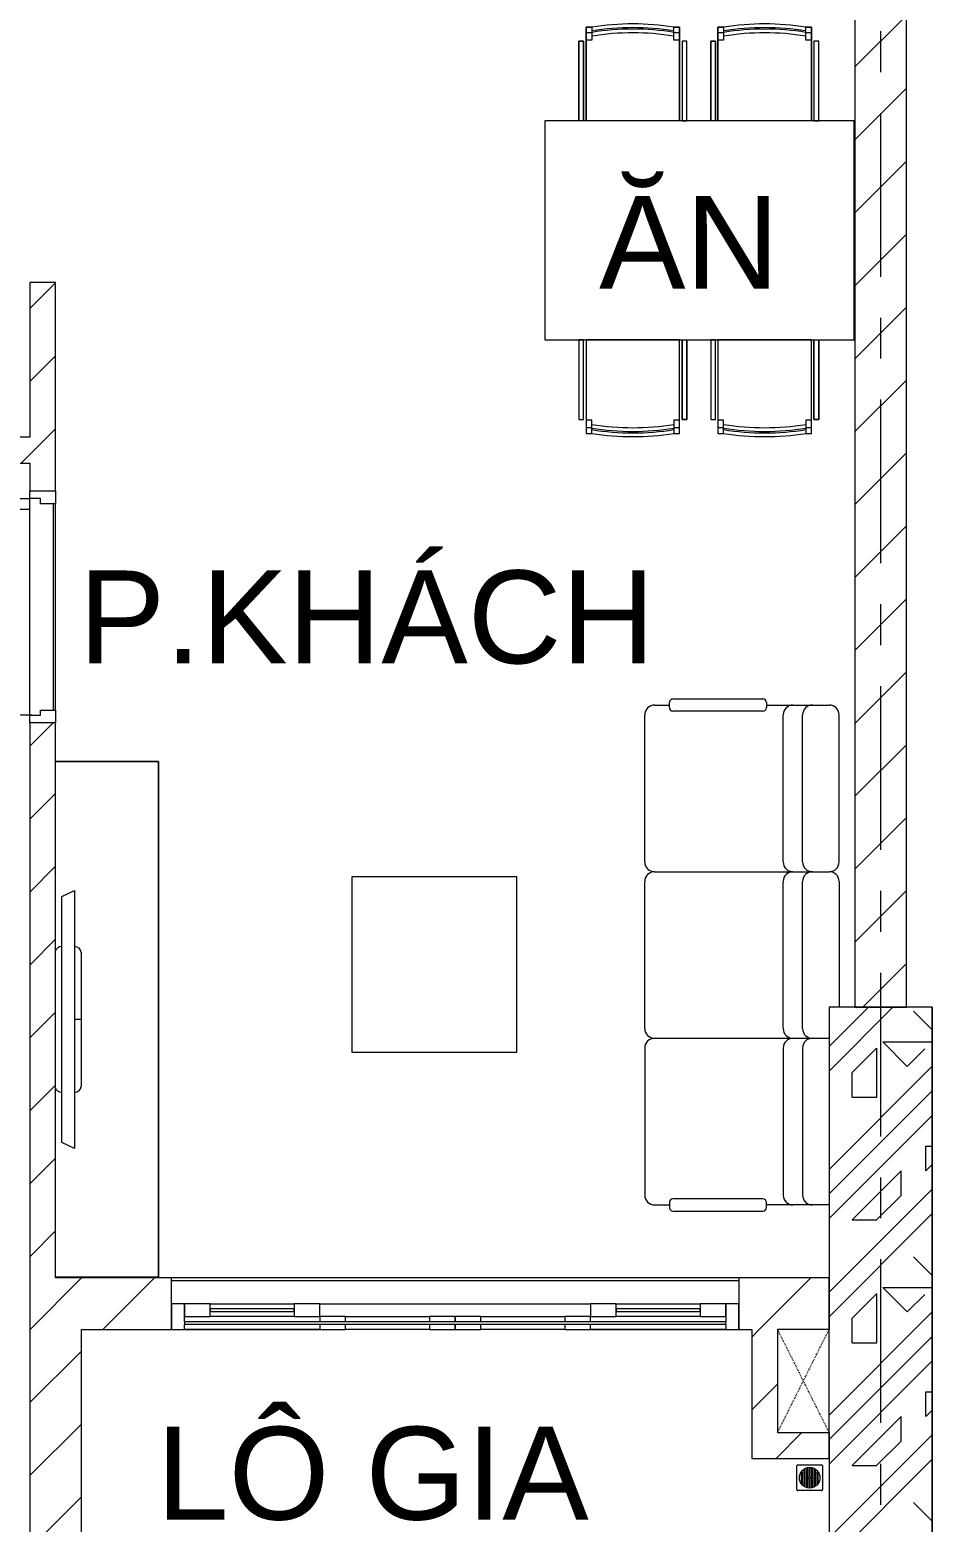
# Model space of a CAD drawing. Header units: millimetres. Extents: x -20144 to 104140, y -11426 to 48263.
# Drawn here: x 29101 to 32601, y 353 to 6140 of the extents above; entities that cross this region are included whole.
import ezdxf

# ---------------------------------------------------------------- set-up
doc = ezdxf.new("R2010")
doc.units = ezdxf.units.MM
doc.linetypes.add('Dash', pattern=[6.35, 3.175, -3.175])
doc.linetypes.add('Grid Line', pattern=[22.225, 12.7, -3.175, 3.175, -3.175])
for name, color, linetype, lineweight in [('A-DETL-GENF', 31, 'Continuous', 5), ('A-DETL-GENF-HDLN', 161, 'Dash', 5), ('CHU', 181, 'Continuous', 5), ('CUA', 31, 'Continuous', 9), ('HATCH-TUONG', 152, 'Continuous', 9), ('NET CAT', 3, 'Continuous', 5), ('NET-CAT', 3, 'Continuous', 9), ('NET-THAY', 2, 'Continuous', 15), ('THIET BI', 44, 'Continuous', 5), ('THIET-BI', 44, 'Continuous', 5), ('TRUC', 225, 'Continuous', 5)]:
    doc.layers.add(name, color=color, linetype=linetype, lineweight=lineweight)
doc.styles.add('Arial_2', font='arial_1.ttf', dxfattribs={"height": 360})
pattern_1 = [(45, (0, 0), (-141.4214, 141.4214), [])]

# ---------------------------------------------------------------- blocks, each defined once
blk = doc.blocks.new('X-SOFA1 - X-SOFA-V47-MẶT BẰNG TẦNG 4')
at = {"layer": 'THIET BI'}
for p, q in [((-644.3, 992.8), (-295.7, 992.8)), ((-753.8, 360.8), (-753.8, 931.5)), ((-716.2, 969.2), (-658.4, 969.2)), ((-658.4, 959.8), (-658.4, 978.7)), ((-295.7, 945.7), (-644.3, 945.7)), ((-281.5, 978.7), (-281.5, 959.8)), ((-281.5, 969.2), (-103.7, 969.2)), ((-216.7, 360.8), (-216.7, 931.5)), ((-141.3, 360.8), (-141.3, 931.5)), ((-103.7, 969.2), (-37.7, 969.2)), ((0, 360.8), (0, 931.5)), ((-1250, 303.6), (-1890, 303.6)), ((-1890, 303.6), (-1890, -376.4)), ((-1890, 303.6), (-1890, -376.4)), ((-1250, 303.6), (-1890, 303.6)), ((-1250, -376.4), (-1250, 303.6)), ((-1250, -376.4), (-1250, 303.6)), ((-716.2, 323.1), (-103.7, 323.1)), ((-103.7, 323.1), (-37.7, 323.1)), ((-753.8, -285.4), (-753.8, 285.4)), ((-216.7, -285.4), (-216.7, 285.4)), ((-141.3, -285.4), (-141.3, 285.4)), ((0, 285.4), (0, -202.3)), ((-716.2, -323.1), (-39.1, -323.1)), ((-1890, -376.4), (-1250, -376.4)), ((-1890, -376.4), (-1250, -376.4)), ((-753.8, -360.8), (-753.8, -931.5)), ((-216.7, -360.8), (-216.7, -931.5)), ((-141.3, -360.8), (-141.3, -931.5)), ((-716.2, -969.2), (-658.4, -969.2)), ((-658.4, -959.8), (-658.4, -978.7)), ((-295.7, -945.7), (-644.3, -945.7)), ((-281.5, -978.7), (-281.5, -959.8)), ((-103.7, -969.2), (-281.5, -969.2)), ((-39.1, -969.2), (-103.7, -969.2)), ((-644.3, -992.8), (-295.7, -992.8))]:
    blk.add_line(p, q, dxfattribs=at)
for centre, radius, start, end in [((-644.3, 978.7), 14.1, 90, 180), ((-295.7, 978.7), 14.1, 360, 90), ((-716.2, 931.5), 37.7, 90, 180), ((-644.3, 959.8), 14.1, 180, 270), ((-295.7, 959.8), 14.1, 270, 0), ((-179, 931.5), 37.7, 90, 180), ((-103.7, 931.5), 37.7, 90, 180), ((-37.7, 931.5), 37.7, 360, 90), ((-716.2, 360.8), 37.7, 180, 270), ((-179, 360.8), 37.7, 180, 270), ((-103.7, 360.8), 37.7, 180, 270), ((-37.7, 360.8), 37.7, 270, 0), ((-716.2, 285.4), 37.7, 90, 180), ((-179, 285.4), 37.7, 90, 180), ((-103.7, 285.4), 37.7, 90, 180), ((-37.7, 285.4), 37.7, 360, 90), ((-716.2, -285.4), 37.7, 180, 270), ((-179, -285.4), 37.7, 180, 270), ((-103.7, -285.4), 37.7, 180, 270), ((-716.2, -360.8), 37.7, 90, 180), ((-179, -360.8), 37.7, 90, 180), ((-103.7, -360.8), 37.7, 90, 180), ((-716.2, -931.5), 37.7, 180, 270), ((-644.3, -959.8), 14.1, 90, 180), ((-644.3, -978.7), 14.1, 180, 270), ((-295.7, -959.8), 14.1, 360, 90), ((-295.7, -978.7), 14.1, 270, 0), ((-179, -931.5), 37.7, 180, 270), ((-103.7, -931.5), 37.7, 180, 270)]:
    blk.add_arc(centre, radius, start, end, dxfattribs=at)
blk = doc.blocks.new('X-BAN AN 4 GHE1 - X-BAN AN 4 GHE-688018-MẶT BẰNG TẦNG 4')
at = {"layer": 'THIET BI'}
for p, q in [((187, 362.7), (165.2, 362.7)), ((165.2, 362.7), (165.2, 0)), ((165.2, 362.7), (165.2, 0)), ((187, 362.7), (165.2, 362.7)), ((187, 327.9), (187, 362.7)), ((527.9, 362.7), (506.1, 362.7)), ((506.1, 362.7), (506.1, 327.9)), ((527.9, 362.7), (506.1, 362.7)), ((527.9, 0), (527.9, 362.7)), ((527.9, 0), (527.9, 362.7)), ((698.6, 362.7), (676.8, 362.7)), ((676.8, 362.7), (676.8, 0)), ((676.8, 362.7), (676.8, 0)), ((698.6, 362.7), (676.8, 362.7)), ((698.6, 327.9), (698.6, 362.7)), ((1039.5, 362.7), (1017.7, 362.7)), ((1017.7, 362.7), (1017.7, 327.9)), ((1039.5, 362.7), (1017.7, 362.7)), ((1039.5, 0), (1039.5, 362.7)), ((1039.5, 0), (1039.5, 362.7)), ((136.9, 308.5), (136.9, 0)), ((155.8, 308.5), (136.9, 308.5)), ((136.9, 308.5), (155.8, 308.5)), ((136.9, 0), (136.9, 308.5)), ((155.8, 0), (155.8, 308.5)), ((155.8, 308.5), (155.8, 0)), ((165.2, 340.9), (187, 340.9)), ((165.2, 311.9), (187, 311.9)), ((187, 311.9), (187, 327.9)), ((506.1, 340.9), (527.9, 340.9)), ((506.1, 327.9), (506.1, 311.9)), ((506.1, 311.9), (527.9, 311.9)), ((556.2, 308.5), (537.3, 308.5)), ((537.3, 308.5), (537.3, 0)), ((537.3, 308.5), (537.3, 0)), ((556.2, 308.5), (537.3, 308.5)), ((556.2, 0), (556.2, 308.5)), ((556.2, 0), (556.2, 308.5)), ((667.4, 308.5), (648.5, 308.5)), ((648.5, 308.5), (648.5, 0)), ((648.5, 308.5), (667.4, 308.5)), ((648.5, 0), (648.5, 308.5)), ((667.4, 0), (667.4, 308.5)), ((667.4, 308.5), (667.4, 0)), ((676.8, 340.9), (698.6, 340.9)), ((676.8, 311.9), (698.6, 311.9)), ((698.6, 311.9), (698.6, 327.9)), ((1017.7, 340.9), (1039.5, 340.9)), ((1017.7, 327.9), (1017.7, 311.9)), ((1017.7, 311.9), (1039.5, 311.9)), ((1067.8, 308.5), (1048.9, 308.5)), ((1048.9, 308.5), (1048.9, 0)), ((1048.9, 308.5), (1048.9, 0)), ((1067.8, 308.5), (1048.9, 308.5)), ((1067.8, 0), (1067.8, 308.5)), ((1067.8, 0), (1067.8, 308.5)), ((136.9, 0), (0, 0)), ((0, 0), (0, -850)), ((0, 0), (0, -850)), ((1200, 0), (0, 0)), ((155.8, 0), (136.9, 0)), ((165.2, 0), (155.8, 0)), ((165.2, 0), (527.9, 0)), ((537.3, 0), (527.9, 0)), ((537.3, 0), (556.2, 0)), ((648.5, 0), (556.2, 0)), ((667.4, 0), (648.5, 0)), ((676.8, 0), (667.4, 0)), ((676.8, 0), (1039.5, 0)), ((1048.9, 0), (1039.5, 0)), ((1048.9, 0), (1067.8, 0)), ((1200, 0), (1067.8, 0)), ((1200, -850), (1200, 0)), ((1200, -850), (1200, 0)), ((0, -850), (136.9, -850)), ((0, -850), (1200, -850)), ((136.9, -850), (136.9, -1158.5)), ((155.8, -850), (136.9, -850)), ((136.9, -850), (136.9, -1158.5)), ((155.8, -1158.5), (155.8, -850)), ((155.8, -850), (165.2, -850)), ((155.8, -1158.5), (155.8, -850)), ((165.2, -850), (165.2, -1212.7)), ((165.2, -850), (527.9, -850)), ((165.2, -1212.7), (165.2, -850)), ((527.9, -1212.7), (527.9, -850)), ((527.9, -850), (537.3, -850)), ((527.9, -850), (527.9, -1212.7)), ((537.3, -850), (537.3, -1158.5)), ((537.3, -850), (556.2, -850)), ((537.3, -1158.5), (537.3, -850)), ((556.2, -1158.5), (556.2, -850)), ((556.2, -850), (648.5, -850)), ((556.2, -850), (556.2, -1158.5)), ((648.5, -850), (648.5, -1158.5)), ((667.4, -850), (648.5, -850)), ((648.5, -850), (648.5, -1158.5)), ((667.4, -1158.5), (667.4, -850)), ((667.4, -850), (676.8, -850)), ((667.4, -1158.5), (667.4, -850)), ((676.8, -850), (676.8, -1212.7)), ((676.8, -850), (1039.5, -850)), ((676.8, -1212.7), (676.8, -850)), ((1039.5, -1212.7), (1039.5, -850)), ((1039.5, -850), (1048.9, -850)), ((1039.5, -850), (1039.5, -1212.7)), ((1048.9, -850), (1048.9, -1158.5)), ((1048.9, -850), (1067.8, -850)), ((1048.9, -1158.5), (1048.9, -850)), ((1067.8, -1158.5), (1067.8, -850)), ((1067.8, -850), (1200, -850)), ((1067.8, -850), (1067.8, -1158.5)), ((136.9, -1158.5), (155.8, -1158.5)), ((136.9, -1158.5), (155.8, -1158.5)), ((165.2, -1161.9), (187, -1161.9)), ((165.2, -1190.9), (187, -1190.9)), ((165.2, -1212.7), (187, -1212.7)), ((187, -1212.7), (165.2, -1212.7)), ((187, -1161.9), (187, -1177.9)), ((187, -1177.9), (187, -1212.7)), ((506.1, -1161.9), (527.9, -1161.9)), ((506.1, -1177.9), (506.1, -1161.9)), ((506.1, -1212.7), (506.1, -1177.9)), ((506.1, -1190.9), (527.9, -1190.9)), ((506.1, -1212.7), (527.9, -1212.7)), ((527.9, -1212.7), (506.1, -1212.7)), ((537.3, -1158.5), (556.2, -1158.5)), ((556.2, -1158.5), (537.3, -1158.5)), ((648.5, -1158.5), (667.4, -1158.5)), ((648.5, -1158.5), (667.4, -1158.5)), ((676.8, -1161.9), (698.6, -1161.9)), ((676.8, -1190.9), (698.6, -1190.9)), ((676.8, -1212.7), (698.6, -1212.7)), ((698.6, -1212.7), (676.8, -1212.7)), ((698.6, -1161.9), (698.6, -1177.9)), ((698.6, -1177.9), (698.6, -1212.7)), ((1017.7, -1161.9), (1039.5, -1161.9)), ((1017.7, -1177.9), (1017.7, -1161.9)), ((1017.7, -1212.7), (1017.7, -1177.9)), ((1017.7, -1190.9), (1039.5, -1190.9)), ((1017.7, -1212.7), (1039.5, -1212.7)), ((1039.5, -1212.7), (1017.7, -1212.7)), ((1048.9, -1158.5), (1067.8, -1158.5)), ((1067.8, -1158.5), (1048.9, -1158.5))]:
    blk.add_line(p, q, dxfattribs=at)
for centre, radius, start, end in [((346.5, -638.1), 1013.4, 80.94073, 99.05927), ((346.5, -638.1), 1013.4, 80.94073, 99.05927), ((346.5, -638.1), 998.9, 80.80804, 99.19196), ((346.5, -658.2), 1013.4, 80.94073, 99.05927), ((858.1, -638.1), 1013.4, 80.94073, 99.05927), ((858.1, -638.1), 1013.4, 80.94073, 99.05927), ((858.1, -638.1), 998.9, 80.80804, 99.19196), ((858.1, -658.2), 1013.4, 80.94073, 99.05927), ((346.5, -658.2), 998.9, 80.80804, 99.19196), ((858.1, -658.2), 998.9, 80.80804, 99.19196), ((346.5, -191.8), 998.9, 260.80804, 279.19196), ((346.5, -191.8), 1013.4, 260.94073, 279.05927), ((346.5, -211.9), 998.9, 260.80804, 279.19196), ((346.5, -211.9), 1013.4, 260.94073, 279.05927), ((346.5, -211.9), 1013.4, 260.94073, 279.05927), ((858.1, -191.8), 998.9, 260.80804, 279.19196), ((858.1, -191.8), 1013.4, 260.94073, 279.05927), ((858.1, -211.9), 998.9, 260.80804, 279.19196), ((858.1, -211.9), 1013.4, 260.94073, 279.05927), ((858.1, -211.9), 1013.4, 260.94073, 279.05927)]:
    blk.add_arc(centre, radius, start, end, dxfattribs=at)
blk = doc.blocks.new('X-TV1 - X-TV-688019-MẶT BẰNG TẦNG 4')
at = {"layer": 'THIET BI'}
for p, q in [((2000, 400), (0, 400)), ((0, 400), (0, 1.4)), ((0, 400), (2000, 400)), ((0, 1.4), (0, 400)), ((2000, 1.4), (2000, 400)), ((2000, 400), (2000, 1.4)), ((500, 75), (1500, 75)), ((522.5, 25), (500, 75)), ((740, 100), (1260, 100)), ((1000, 100), (1000, 75)), ((1500, 75), (1477.5, 25)), ((1477.5, 25), (522.5, 25))]:
    blk.add_line(p, q, dxfattribs=at)
for centre, start_param, end_param in [((740, 75), 0, 1.570796), ((1260, 75), 4.712389, 6.283185), ((740, 25), 1.570796, 2.992895), ((1260, 25), 3.290291, 4.712389)]:
    blk.add_ellipse(centre, major_axis=(0, 25), ratio=0.9, start_param=start_param, end_param=end_param, dxfattribs=at)
blk = doc.blocks.new('CUA PHONG NGU - Type 1-494775-MẶT BẰNG TẦNG 4')
at = {"layer": 'CUA', "lineweight": 5}
for p, q in [((-348.5, -52.3), (-348.5, 47.7)), ((-348.5, 47.7), (-298.5, 47.7)), ((-298.5, 47.7), (-298.5, -11.3)), ((501.5, 47.7), (551.5, 47.7)), ((501.5, -11.3), (501.5, 47.7)), ((551.5, 47.7), (551.5, -52.3)), ((-318.5, -52.3), (-348.5, -52.3)), ((-318.5, -11.3), (-318.5, -52.3)), ((-298.5, -11.3), (-318.5, -11.3)), ((521.5, -11.3), (501.5, -11.3)), ((521.5, -52.3), (521.5, -11.3)), ((551.5, -52.3), (521.5, -52.3))]:
    blk.add_line(p, q, dxfattribs=at)
at = {"layer": 'CUA'}
for p, q in [((-277.5, -52.3), (-317.5, -52.3)), ((-317.5, -52.3), (-317.5, -890.3)), ((-277.5, -890.3), (-277.5, -52.3)), ((-317.5, -890.3), (-277.5, -890.3))]:
    blk.add_line(p, q, dxfattribs=at)
at = {"layer": 'CUA', "lineweight": 5}
blk.add_arc((-317.5, -52.3), 838, 270, 0.5, dxfattribs=at)
blk = doc.blocks.new('CUA LO GIA - DB6-937381-MẶT BẰNG TẦNG 4')
at = {"layer": 'CUA'}
for p, q in [((-1050, 100), (-1100, 100)), ((-1100, 100), (-1100, 0)), ((-1050, 80), (-1050, 100)), ((-1050, 100), (-525, 100)), ((-1050, 80), (1050, 80)), ((-1050, 80), (-1050, 70)), ((-1050, 0), (-1050, 70)), ((-1050, 70), (1050, 70)), ((-425, 100), (-525, 100)), ((-525, 100), (-525, 80)), ((-525, 70), (-525, 50)), ((-425, 80), (-425, 100)), ((-425, 100), (-100, 100)), ((-425, 50), (-425, 70)), ((0, 100), (-100, 100)), ((-100, 100), (-100, 80)), ((-100, 70), (-100, 50)), ((100, 100), (0, 100)), ((0, 100), (0, 80)), ((0, 80), (0, 100)), ((0, 70), (0, 50)), ((0, 50), (0, 70)), ((100, 80), (100, 100)), ((100, 100), (425, 100)), ((100, 50), (100, 70)), ((525, 100), (425, 100)), ((425, 100), (425, 80)), ((425, 70), (425, 50)), ((525, 100), (1050, 100)), ((525, 80), (525, 100)), ((525, 50), (525, 70)), ((1100, 100), (1050, 100)), ((1050, 100), (1050, 80)), ((1050, 70), (1050, 80)), ((1050, 70), (1050, 0)), ((1100, 0), (1100, 100)), ((-1100, 0), (-1050, 0)), ((-950, 50), (-1050, 50)), ((-1050, 50), (-1050, 0)), ((-1050, 0), (-950, 0)), ((-950, 0), (-950, 50)), ((-950, 50), (-625, 50)), ((-625, 30), (-950, 30)), ((-950, 30), (-950, 20)), ((-950, 20), (-625, 20)), ((-625, 0), (-950, 0)), ((-525, 50), (-625, 50)), ((-625, 50), (-625, 0)), ((-625, 20), (-625, 30)), ((-625, 0), (-525, 0)), ((-525, 50), (-425, 50)), ((-525, 0), (-525, 50)), ((525, 0), (-525, 0)), ((-100, 50), (-425, 50)), ((-100, 50), (0, 50)), ((0, 50), (100, 50)), ((425, 50), (100, 50)), ((425, 50), (525, 50)), ((625, 50), (525, 50)), ((525, 50), (525, 0)), ((525, 0), (625, 0)), ((625, 0), (625, 50)), ((625, 50), (950, 50)), ((950, 30), (625, 30)), ((625, 30), (625, 20)), ((625, 20), (950, 20)), ((950, 0), (625, 0)), ((1050, 50), (950, 50)), ((950, 50), (950, 0)), ((950, 20), (950, 30)), ((950, 0), (1050, 0)), ((1050, 0), (1050, 50)), ((1050, 0), (1100, 0))]:
    blk.add_line(p, q, dxfattribs=at)
blk = doc.blocks.new('X-PHEU - X-PHEU-399631-MẶT BẰNG TẦNG 4')
at = {"layer": 'THIET-BI'}
for p, q in [((25, 29), (25, 121)), ((29, 125), (121, 125)), ((125, 121), (125, 29)), ((42.5, 90.5), (42.5, 59.5)), ((47.5, 51.8), (47.5, 98.2)), ((52.5, 103.1), (52.5, 46.9)), ((57.5, 43.5), (57.5, 106.5)), ((62.5, 108.8), (62.5, 41.2)), ((67.5, 39.8), (67.5, 110.2)), ((72.5, 110.9), (72.5, 78.1)), ((72.5, 71.9), (72.5, 39.1)), ((77.5, 78.1), (77.5, 110.9)), ((77.5, 39.1), (77.5, 71.9)), ((82.5, 110.2), (82.5, 39.8)), ((87.5, 41.2), (87.5, 108.8)), ((92.5, 106.5), (92.5, 43.5)), ((97.5, 46.9), (97.5, 103.1)), ((102.5, 98.2), (102.5, 51.8)), ((107.5, 59.5), (107.5, 90.5)), ((121, 25), (29, 25))]:
    blk.add_line(p, q, dxfattribs=at)
blk.add_circle((75, 75), 40, dxfattribs=at)
for centre, radius, start, end in [((29, 121), 4, 90, 180), ((121, 121), 4, 0, 90), ((75, 75), 36, 139.80824, 154.52563), ((75, 75), 36, 205.47437, 220.19176), ((75, 75), 36, 119.0853, 128.68219), ((75, 75), 36, 102.0247, 110.31751), ((75, 75), 4, 128.68219, 231.31781), ((75, 75), 36, 90, 93.98208), ((75, 75), 36, 86.01792, 90), ((75, 75), 4, 308.68219, 51.31781), ((75, 75), 36, 69.68249, 77.9753), ((75, 75), 36, 51.31781, 60.9147), ((75, 75), 36, 25.47437, 40.19176), ((75, 75), 36, 319.80824, 334.52563), ((29, 29), 4, 180, 270), ((75, 75), 36, 231.31781, 240.9147), ((75, 75), 36, 249.68249, 257.9753), ((75, 75), 36, 266.01792, 270), ((75, 75), 36, 270, 273.98208), ((75, 75), 36, 282.0247, 290.31751), ((75, 75), 36, 299.0853, 308.68219), ((121, 29), 4, 270, 360)]:
    blk.add_arc(centre, radius, start, end, dxfattribs=at)
blk = doc.blocks.new('Family1 - Family1-919530-MẶT BẰNG TẦNG 4')
at = {"layer": 'A-DETL-GENF'}
for p, q in [((200, 400), (0, 400)), ((0, 400), (0, 0)), ((200, 0), (200, 400)), ((0, 0), (200, 0))]:
    blk.add_line(p, q, dxfattribs=at)
at = {"layer": 'A-DETL-GENF-HDLN'}
for p, q in [((0, 400), (200, 0.8)), ((0, 0), (200, 399.2))]:
    blk.add_line(p, q, dxfattribs=at)

msp = doc.modelspace()

# ---------------------------------------------------------------- hatches: boundary and pattern name
at = {"layer": 'HATCH-TUONG', "lineweight": 5}
h = msp.add_hatch(dxfattribs=at)
h.set_pattern_fill('FP_6', color=256, style=0, pattern_type=2)
h.set_pattern_definition(pattern_1)
h.paths.add_polyline_path([(32300.5, 2349.9), (32500.5, 2349.9), (32500.5, 9599.9), (32300.5, 9599.9), (32300.5, 2670.3)], flags=0)
h = msp.add_hatch(dxfattribs=at)
h.set_pattern_fill('FP_6', color=256, style=0, pattern_type=2)
h.set_pattern_definition(pattern_1)
h.paths.add_polyline_path([(29100.5, 1299.9), (29200.5, 1299.9), (29200.5, 3452.2), (29100.5, 3452.2), (29100.5, 2670.3)], flags=0)
h.paths.add_polyline_path([(29200.5, 4352.2), (29200.5, 5159.9), (29100.5, 5159.9), (29100.5, 4352.2)], flags=0)
h = msp.add_hatch(dxfattribs=at)
h.set_pattern_fill('FP_6', color=256, style=0, pattern_type=2)
h.set_pattern_definition(pattern_1)
h.paths.add_polyline_path([(28879.1, 4459.9), (29100.5, 4459.9), (29100.5, 4559.9), (28200.5, 4559.9), (28200.5, 4459.9)], flags=0)
h = msp.add_hatch(dxfattribs=at)
h.set_pattern_fill('FP_6', color=256, style=0, pattern_type=2)
h.set_pattern_definition(pattern_1)
h.paths.add_polyline_path([(29300.5, 1099.9), (29650.5, 1099.9), (29650.5, 1299.9), (29100.5, 1299.9), (29100.5, 1099.9)], flags=0)
h.paths.add_polyline_path([(31900.5, 1099.9), (31900.5, 1299.9), (31850.5, 1299.9), (31850.5, 1099.9)], flags=0)
h = msp.add_hatch(dxfattribs=at)
h.set_pattern_fill('FP_6', color=256, style=0, pattern_type=2)
h.set_pattern_definition(pattern_1)
h.paths.add_polyline_path([(32000.5, 1099.9), (32200.5, 1099.9), (32200.5, 1299.9), (31900.5, 1299.9), (31900.5, 1099.9)], flags=0)
h = msp.add_hatch(dxfattribs=at)
h.set_pattern_fill('FP_6', color=256, style=0, pattern_type=2)
h.set_pattern_definition(pattern_1)
h.paths.add_polyline_path([(29100.5, 199.9), (29300.5, 199.9), (29300.5, 1099.9), (29100.5, 1099.9), (29100.5, 745)], flags=0)
h = msp.add_hatch(dxfattribs=at)
h.set_pattern_fill('FP_6', color=256, style=0, pattern_type=2)
h.set_pattern_definition(pattern_1)
h.paths.add_polyline_path([(31900.5, 699.9), (32000.5, 699.9), (32000.5, 1099.9), (31900.5, 1099.9), (31900.5, 745)], flags=0)
h = msp.add_hatch(dxfattribs=at)
h.set_pattern_fill('FP_6', color=256, style=0, pattern_type=2)
h.set_pattern_definition(pattern_1)
h.paths.add_polyline_path([(32200.5, 599.9), (32200.5, 699.9), (31900.5, 699.9), (31900.5, 599.9), (32000.5, 599.9)], flags=0)
at = {"layer": 'NET CAT'}
h = msp.add_hatch(dxfattribs=at)
h.set_pattern_fill('FP_1', color=256, style=0, pattern_type=2)
h.set_pattern_definition([(45, (95.25, 0), (-476.246, 476.246), []), (45, (190.5, 0), (-476.246, 476.246), []), (45, (0, 0), (-476.246, 476.246), []), (45, (476.25, 0), (-476.246, 476.246), []), (45, (571.5, 0), (-476.246, 476.246), []), (0, (381, 95.25), (0, 952.5), [95.25, -857.25]), (0, (476.25, 190.5), (0, 952.5), [95.25, -857.25]), (45, (381, 95.25), (0, 952.491), [134.683, -1212.342]), (45, (476.25, 95.25), (0, 952.491), [134.683, -1212.342]), (0, (381, 95.25), (0, 952.5), [95.25, -857.25]), (90, (-95.25, 95.25), (-952.5, 6e-14), [95.25, -857.25]), (90, (0, 95.25), (-952.5, 6e-14), [190.5, -762]), (45, (-95.25, 190.5), (0, 952.491), [134.683, -1212.342]), (90, (762, 381), (-952.5, 6e-14), [95.25, -857.25]), (0, (666.75, 381), (0, 952.5), [95.25, -857.25]), (45, (666.75, 381), (0, 952.491), [134.683, -1212.342]), (0, (857.25, 95.25), (0, 952.5), [95.25, -857.25]), (0, (857.25, 571.5), (0, 952.5), [95.25, -857.25]), (90, (1047.75, 666.75), (-952.5, 6e-14), [95.25, -857.25]), (45, (857.25, 571.5), (0, 952.491), [269.367, -1077.658]), (45, (952.5, 571.5), (0, 952.491), [134.683, -1212.342]), (45, (1143, 762), (0, 952.491), [134.683, -1212.342]), (0, (1143, 857.25), (0, 952.5), [95.25, -857.25]), (90, (1143, 762), (-952.5, 6e-14), [95.25, -857.25]), (0, (476.25, 762), (0, 952.5), [95.25, -857.25]), (0, (666.75, 857.25), (0, 952.5), [95.25, -857.25]), (90, (571.5, 762), (-952.5, 6e-14), [95.25, -857.25]), (90, (666.75, 762), (-952.5, 6e-14), [95.25, -857.25]), (45, (476.25, 762), (0, 952.491), [134.683, -1212.342]), (45, (666.75, 762), (0, 952.491), [134.683, -1212.342]), (135, (119, 214.8), (-952.491, 6e-14), [134.683, -1212.342]), (135, (238.1, 333.4), (-952.491, 6e-14), [134.683, -1212.342]), (135, (309.56, 404.8), (-952.491, 6e-14), [134.683, -1212.342]), (135, (333.4, 428.6), (-952.491, 6e-14), [134.683, -1212.342]), (135, (381, 476.25), (-952.491, 6e-14), [134.683, -1212.342]), (135, (404.8, 500.06), (-952.491, 6e-14), [134.683, -1212.342]), (135, (476.25, 571.5), (-952.491, 6e-14), [134.683, -1212.342]), (135, (523.9, 619.1), (-952.491, 6e-14), [134.683, -1212.342]), (45, (119, 214.8), (0, 952.491), [95.25, -1251.775]), (45, (238.1, 333.4), (0, 952.491), [67.36, -1279.665]), (45, (404.8, 500.06), (0, 952.491), [67.36, -1279.665]), (45, (309.56, 595.3), (0, 952.491), [67.36, -1279.665]), (45, (476.25, 571.5), (0, 952.491), [67.36, -1279.665]), (45, (381, 666.75), (0, 952.491), [67.36, -1279.665]), (0, (24.2, 309.5), (0, 952.5), [190.043, -762.457]), (0, (238.1, 523.9), (0, 952.5), [95.25, -857.25])])
h.paths.add_polyline_path([(32600.5, -0.1), (32600.5, 2349.9), (32200.5, 2349.9), (32200.5, -0.1)], flags=0)

# ---------------------------------------------------------------- linework, layer by layer
at = {"layer": 'NET CAT', "lineweight": 13}
for p, q in [((32200.5, 2349.9), (32200.5, 1099.9)), ((32600.5, 2349.9), (32200.5, 2349.9)), ((32600.5, -0.1), (32600.5, 2349.9)), ((32200.5, 699.9), (32200.5, 62.4))]:
    msp.add_line(p, q, dxfattribs=at)
at = {"layer": 'NET-CAT', "lineweight": 15}
for p, q in [((32500.5, 2349.9), (32500.5, 9599.9)), ((32300.5, 6849.9), (32300.5, 2349.9)), ((29100.5, 5159.9), (29100.5, 4559.9)), ((29200.5, 5159.9), (29100.5, 5159.9)), ((29200.5, 4352.2), (29200.5, 5159.9)), ((29100.5, 4559.9), (28200.5, 4559.9)), ((28200.5, 4459.9), (29100.5, 4459.9)), ((29100.5, 4459.9), (29100.5, 4352.2)), ((29100.5, 4352.2), (29200.5, 4352.2)), ((29100.5, 3452.2), (29100.5, 1299.9)), ((29200.5, 3452.2), (29100.5, 3452.2)), ((29200.5, 1299.9), (29200.5, 3452.2)), ((32300.5, 2349.9), (32500.5, 2349.9)), ((29100.5, 1299.9), (29100.5, 1099.9)), ((29650.5, 1299.9), (29200.5, 1299.9)), ((29650.5, 1099.9), (29650.5, 1299.9)), ((31900.5, 1299.9), (31850.5, 1299.9)), ((31850.5, 1299.9), (31850.5, 1099.9)), ((32200.5, 1299.9), (31900.5, 1299.9)), ((32200.5, 1099.9), (32200.5, 1299.9)), ((29100.5, 1099.9), (29100.5, 199.9)), ((29300.5, 1099.9), (29650.5, 1099.9)), ((29300.5, 199.9), (29300.5, 1099.9)), ((31850.5, 1099.9), (31900.5, 1099.9)), ((31900.5, 1099.9), (31900.5, 699.9)), ((31900.5, 699.9), (31900.5, 599.9)), ((32200.5, 599.9), (32200.5, 699.9)), ((31900.5, 599.9), (32200.5, 599.9))]:
    msp.add_line(p, q, dxfattribs=at)
at = {"layer": 'NET-THAY', "lineweight": 9}
for p, q in [((29190.5, 4302.2), (29190.5, 3502.2)), ((29200.5, 3502.2), (29200.5, 4302.2)), ((29100.5, 3482.2), (29100.5, 4281.2)), ((32600.6, 2349.9), (32600.6, 200)), ((31850.5, 1299.9), (29650.5, 1299.9)), ((29650.5, 1289.9), (31850.5, 1289.9)), ((29700.5, 1099.9), (30225.5, 1099.9)), ((31275.5, 1099.9), (31800.5, 1099.9))]:
    msp.add_line(p, q, dxfattribs=at)
at = {"layer": 'TRUC', "linetype": 'Grid Line', "ltscale": 50}
msp.add_line((32400.5, 43599.9), (32400.5, -4500.1), dxfattribs=at)

# ---------------------------------------------------------------- block references
at = {"color": 253, "lineweight": 9}
for name, p, rotation in [('X-BAN AN 4 GHE1 - X-BAN AN 4 GHE-688018-MẶT BẰNG TẦNG 4', (32297.7, 4937.7), 180), ('CUA PHONG NGU - Type 1-494775-MẶT BẰNG TẦNG 4', (29152.8, 4003.7), 270), ('X-TV1 - X-TV-688019-MẶT BẰNG TẦNG 4', (29199.1, 3302.2), 270), ('CUA LO GIA - DB6-937381-MẶT BẰNG TẦNG 4', (30750.5, 1199.9), 180), ('X-PHEU - X-PHEU-399631-MẶT BẰNG TẦNG 4', (32200.5, 599.9), 180)]:
    msp.add_blockref(name, p, dxfattribs=dict(at, rotation=rotation))
msp.add_blockref('X-SOFA1 - X-SOFA-V47-MẶT BẰNG TẦNG 4', (32239.6, 2552.2), dxfattribs=at)
at = {"color": 253, "lineweight": 5}
msp.add_blockref('Family1 - Family1-919530-MẶT BẰNG TẦNG 4', (32000.5, 699.9), dxfattribs=at)

# ---------------------------------------------------------------- texts
at = {"layer": 'CHU', "color": 253, "char_height": 360, "attachment_point": 1, "line_spacing_factor": 0.936439, "style": 'Arial_2'}
for s, insert, width in [('\\pt2540.0016,5079.9996,7620.0012,10159.9992,12700.0008,15239.9988,17780.0004,20319.9984,22860,25400.0016,27939.9996,30480.0012,33019.9992,35560.0008,38099.9988,40640.0004,43179.9984,45720,48260.0016,50799.9996,53340.0012,55879.9992,58420.0008,60959.9988,63500.0004,66039.9984,68580,71120.0016,73659.9996,76200.0012,78739.9992,81280.0008;ĂN', (31308.5, 5496.2), 709.02), ('\\pt2540.0016,5079.9996,7620.0012,10159.9992,12700.0008,15239.9988,17780.0004,20319.9984,22860,25400.0016,27939.9996,30480.0012,33019.9992,35560.0008,38099.9988,40640.0004,43179.9984,45720,48260.0016,50799.9996,53340.0012,55879.9992,58420.0008,60959.9988,63500.0004,66039.9984,68580,71120.0016,73659.9996,76200.0012,78739.9992,81280.0008;P.KHÁCH', (29290.3, 4043.3), 2232.1), ('\\pt2540.0016,5079.9996,7620.0012,10159.9992,12700.0008,15239.9988,17780.0004,20319.9984,22860,25400.0016,27939.9996,30480.0012,33019.9992,35560.0008,38099.9988,40640.0004,43179.9984,45720,48260.0016,50799.9996,53340.0012,55879.9992,58420.0008,60959.9988,63500.0004,66039.9984,68580,71120.0016,73659.9996,76200.0012,78739.9992,81280.0008;LÔ GIA', (29591.9, 722.5), 2422)]:
    msp.add_mtext(s, dxfattribs=dict(at, insert=insert, width=width))

doc.saveas('drawing.dxf')
